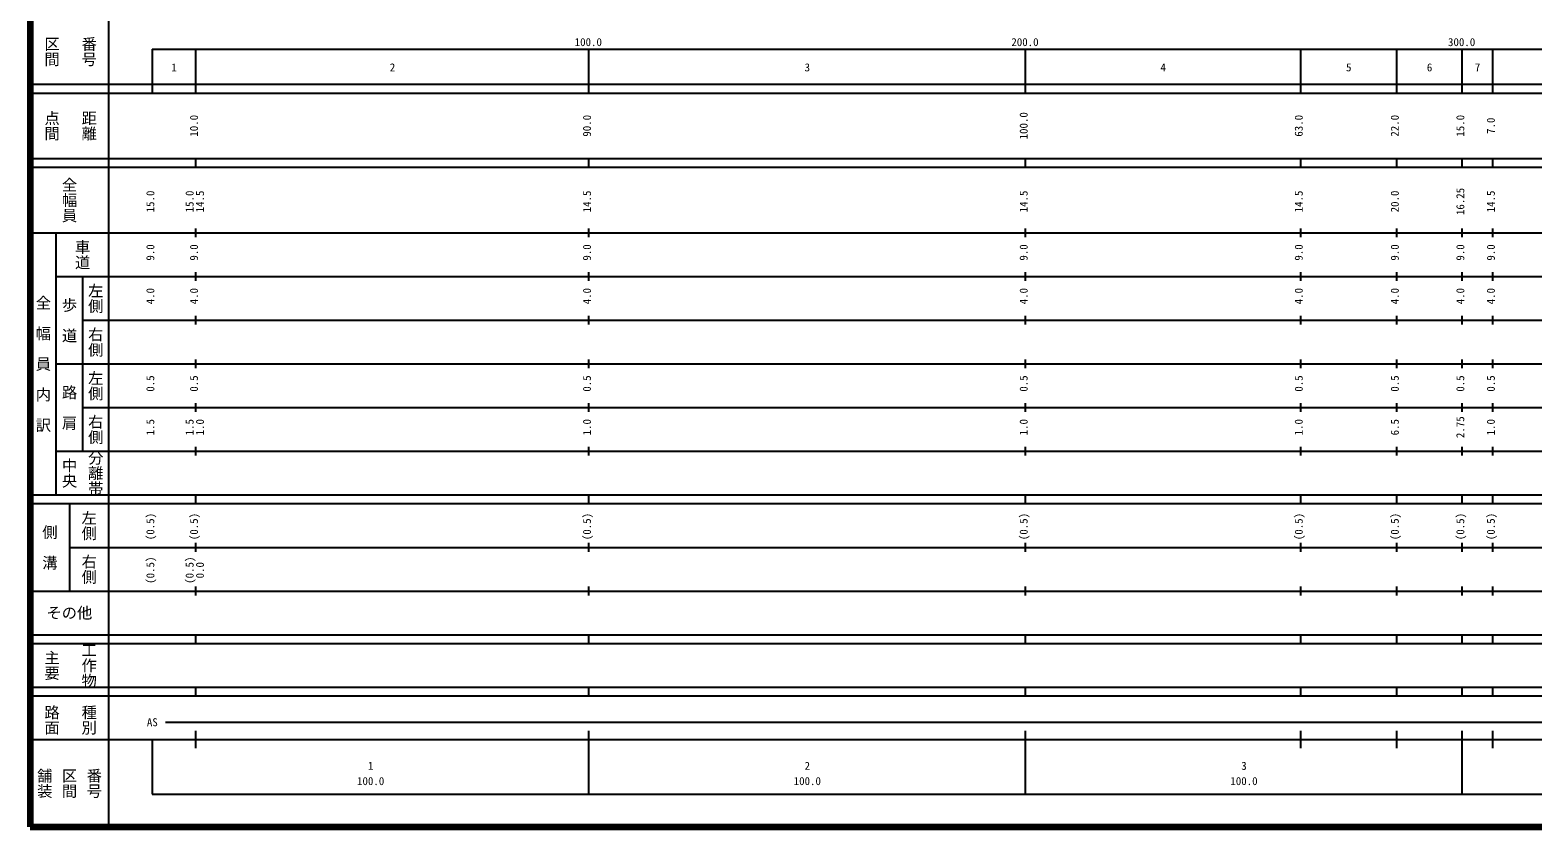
# Model space of a CAD drawing. Units: millimetres on the paper, enlarged 1000 times. Extents: x 40000 to 680000, y 20000 to 380000.
# Drawn here: x 40000 to 384175, y 20000 to 202409 of the extents above; entities that cross this region are included whole.
import ezdxf
from ezdxf.enums import TextEntityAlignment as Align

# ---------------------------------------------------------------- set-up
doc = ezdxf.new("R2010")
doc.units = ezdxf.units.MM
doc.header["$LTSCALE"] = 1000
doc.layers.add('M-TTL', color=2, linetype='Continuous', lineweight=140)
doc.layers.add('M-TTL-BAND', color=7, linetype='Continuous', lineweight=25)
doc.styles.add('@ＭＳ ゴシック', font='')
doc.styles.add('ＭＳ ゴシック', font='')
doc.styles.get('@ＭＳ ゴシック').set_extended_font_data('@MS Gothic')
doc.styles.get('ＭＳ ゴシック').set_extended_font_data('MS Gothic')

msp = doc.modelspace()

# ---------------------------------------------------------------- linework, layer by layer
at = {"layer": 'M-TTL'}
for p, q in [((40000, 380000), (40000, 20000)), ((40000, 20000), (680000, 20000))]:
    msp.add_line(p, q, dxfattribs=at)
at = {"layer": 'M-TTL-BAND'}
for p, q in [((58000, 370000), (58000, 20000)), ((68000, 198000), (579000, 198000)), ((68000, 198000), (68000, 188000)), ((78000, 188000), (78000, 198000)), ((168000, 188000), (168000, 198000)), ((268000, 188000), (268000, 198000)), ((331000, 188000), (331000, 198000)), ((353000, 188000), (353000, 198000)), ((368000, 188000), (368000, 198000)), ((375000, 188000), (375000, 198000)), ((40000, 190000), (579000, 190000)), ((40000, 188000), (579000, 188000)), ((40000, 173000), (579000, 173000)), ((78000, 171000), (78000, 173000)), ((168000, 171000), (168000, 173000)), ((268000, 171000), (268000, 173000)), ((331000, 171000), (331000, 173000)), ((353000, 171000), (353000, 173000)), ((368000, 171000), (368000, 173000)), ((375000, 171000), (375000, 173000)), ((40000, 171000), (579000, 171000)), ((40000, 156000), (579000, 156000)), ((46000, 96000), (46000, 156000)), ((78000, 155000), (78000, 157000)), ((168000, 155000), (168000, 157000)), ((268000, 155000), (268000, 157000)), ((331000, 155000), (331000, 157000)), ((353000, 155000), (353000, 157000)), ((368000, 155000), (368000, 157000)), ((375000, 155000), (375000, 157000)), ((46000, 146000), (579000, 146000)), ((52000, 146000), (52000, 106000)), ((78000, 145000), (78000, 147000)), ((168000, 145000), (168000, 147000)), ((268000, 145000), (268000, 147000)), ((331000, 145000), (331000, 147000)), ((353000, 145000), (353000, 147000)), ((368000, 145000), (368000, 147000)), ((375000, 145000), (375000, 147000)), ((52000, 136000), (579000, 136000)), ((78000, 135000), (78000, 137000)), ((168000, 135000), (168000, 137000)), ((268000, 135000), (268000, 137000)), ((331000, 135000), (331000, 137000)), ((353000, 135000), (353000, 137000)), ((368000, 135000), (368000, 137000)), ((375000, 135000), (375000, 137000)), ((46000, 126000), (579000, 126000)), ((78000, 125000), (78000, 127000)), ((168000, 125000), (168000, 127000)), ((268000, 125000), (268000, 127000)), ((331000, 125000), (331000, 127000)), ((353000, 125000), (353000, 127000)), ((368000, 125000), (368000, 127000)), ((375000, 125000), (375000, 127000)), ((52000, 116000), (579000, 116000)), ((78000, 115000), (78000, 117000)), ((168000, 115000), (168000, 117000)), ((268000, 115000), (268000, 117000)), ((331000, 115000), (331000, 117000)), ((353000, 115000), (353000, 117000)), ((368000, 115000), (368000, 117000)), ((375000, 115000), (375000, 117000)), ((78000, 105000), (78000, 107000)), ((168000, 105000), (168000, 107000)), ((268000, 105000), (268000, 107000)), ((331000, 105000), (331000, 107000)), ((353000, 105000), (353000, 107000)), ((368000, 105000), (368000, 107000)), ((375000, 105000), (375000, 107000)), ((46000, 106000), (579000, 106000)), ((40000, 96000), (579000, 96000)), ((40000, 94000), (579000, 94000)), ((49000, 94000), (49000, 74000)), ((78000, 94000), (78000, 96000)), ((168000, 94000), (168000, 96000)), ((268000, 94000), (268000, 96000)), ((331000, 94000), (331000, 96000)), ((353000, 94000), (353000, 96000)), ((368000, 94000), (368000, 96000)), ((375000, 94000), (375000, 96000)), ((49000, 84000), (579000, 84000)), ((78000, 83000), (78000, 85000)), ((168000, 83000), (168000, 85000)), ((268000, 83000), (268000, 85000)), ((331000, 83000), (331000, 85000)), ((353000, 83000), (353000, 85000)), ((368000, 83000), (368000, 85000)), ((375000, 83000), (375000, 85000)), ((40000, 74000), (579000, 74000)), ((78000, 73000), (78000, 75000)), ((168000, 73000), (168000, 75000)), ((268000, 73000), (268000, 75000)), ((331000, 73000), (331000, 75000)), ((353000, 73000), (353000, 75000)), ((368000, 73000), (368000, 75000)), ((375000, 73000), (375000, 75000)), ((40000, 64000), (579000, 64000)), ((40000, 62000), (579000, 62000)), ((78000, 62000), (78000, 64000)), ((168000, 62000), (168000, 64000)), ((268000, 62000), (268000, 64000)), ((331000, 62000), (331000, 64000)), ((353000, 62000), (353000, 64000)), ((368000, 62000), (368000, 64000)), ((375000, 62000), (375000, 64000)), ((40000, 52000), (579000, 52000)), ((78000, 50000), (78000, 52000)), ((168000, 50000), (168000, 52000)), ((268000, 50000), (268000, 52000)), ((331000, 50000), (331000, 52000)), ((353000, 50000), (353000, 52000)), ((368000, 50000), (368000, 52000)), ((375000, 50000), (375000, 52000)), ((40000, 50000), (579000, 50000)), ((71000, 44000), (490000, 44000)), ((78000, 38000), (78000, 42000)), ((168000, 27500), (168000, 42000)), ((268000, 27500), (268000, 42000)), ((331000, 38000), (331000, 42000)), ((353000, 38000), (353000, 42000)), ((368000, 27500), (368000, 42000)), ((375000, 38000), (375000, 42000)), ((40000, 40000), (579000, 40000)), ((68000, 40000), (68000, 27500)), ((68000, 27500), (579000, 27500))]:
    msp.add_line(p, q, dxfattribs=at)

# ---------------------------------------------------------------- texts
at = {"layer": 'M-TTL-BAND', "style": '@ＭＳ ゴシック'}
for s, p in [('区間', (45000, 197500)), ('番号', (53500, 197500)), ('点間', (45000, 180500)), ('距離', (53500, 180500)), ('全幅員', (49000, 163500)), ('車道', (52000, 151000)), ('全\u3000幅\u3000員\u3000内\u3000訳', (43000, 126000)), ('左側', (55000, 141000)), ('歩\u3000道', (49000, 136000)), ('右側', (55000, 131000)), ('左側', (55000, 121000)), ('路\u3000肩', (49000, 116000)), ('右側', (55000, 111000)), ('中央', (49000, 101000)), ('分離帯', (55000, 101000)), ('左側', (53500, 89000)), ('側\u3000溝', (44500, 84000)), ('右側', (53500, 79000)), ('主要', (45000, 57000)), ('工作物', (53500, 57000)), ('路面', (45000, 44500)), ('種別', (53500, 44500)), ('舗装', (43333, 30000)), ('区間', (49000, 30000)), ('番号', (54667, 30000))]:
    msp.add_text(s, height=2566, rotation=270, dxfattribs=at).set_placement(p, align=Align.MIDDLE_CENTER)
at = {"layer": 'M-TTL-BAND', "style": 'ＭＳ ゴシック'}
for s, p in [('100.0', (167844, 198195)), ('200.0', (267844, 198195)), ('300.0', (367844, 198195)), ('1', (73000, 192405)), ('2', (123000, 192405)), ('3', (218000, 192405)), ('4', (299500, 192405)), ('5', (342000, 192405)), ('6', (360500, 192405)), ('7', (371500, 192405)), ('AS', (68000, 42500)), ('1', (118000, 32523)), ('2', (218000, 32523)), ('3', (318000, 32523)), ('100.0', (118000, 29033)), ('100.0', (218000, 29033)), ('100.0', (318000, 29033))]:
    msp.add_text(s, height=1833, dxfattribs=at).set_placement(p, align=Align.BOTTOM_CENTER)
for s, p in [('10.0', (79000, 180500)), ('90.0', (169000, 180500)), ('100.0', (269000, 180500)), ('63.0', (332000, 180500)), ('22.0', (354000, 180500)), ('15.0', (369000, 180500)), ('7.0', (376000, 180500)), ('15.0', (69000, 163174)), ('15.0', (78000, 163174)), ('14.5', (80370, 163174)), ('14.5', (169000, 163174)), ('14.5', (269000, 163174)), ('14.5', (332000, 163174)), ('20.0', (354000, 163174)), ('16.25', (369000, 163174)), ('14.5', (376000, 163174)), ('9.0', (69000, 151500)), ('9.0', (79000, 151500)), ('9.0', (169000, 151500)), ('9.0', (269000, 151500)), ('9.0', (332000, 151500)), ('9.0', (354000, 151500)), ('9.0', (369000, 151500)), ('9.0', (376000, 151500)), ('4.0', (69000, 141500)), ('4.0', (79000, 141500)), ('4.0', (169000, 141500)), ('4.0', (269000, 141500)), ('4.0', (332000, 141500)), ('4.0', (354000, 141500)), ('4.0', (369000, 141500)), ('4.0', (376000, 141500)), ('0.5', (69000, 121500)), ('0.5', (79000, 121500)), ('0.5', (169000, 121500)), ('0.5', (269000, 121500)), ('0.5', (332000, 121500)), ('0.5', (354000, 121500)), ('0.5', (369000, 121500)), ('0.5', (376000, 121500)), ('2.75', (369000, 111500)), ('1.5', (69000, 111500)), ('1.5', (78000, 111500)), ('1.0', (80370, 111500)), ('1.0', (169000, 111500)), ('1.0', (269000, 111500)), ('1.0', (332000, 111500)), ('6.5', (354000, 111500)), ('1.0', (376000, 111500)), ('(0.5)', (69000, 88764)), ('(0.5)', (79000, 88764)), ('(0.5)', (169000, 88764)), ('(0.5)', (269000, 88764)), ('(0.5)', (332000, 88764)), ('(0.5)', (354000, 88764)), ('(0.5)', (369000, 88764)), ('(0.5)', (376000, 88764)), ('(0.5)', (69000, 78764)), ('(0.5)', (78000, 78764)), ('0.0', (80370, 78764))]:
    msp.add_text(s, height=1833, rotation=90, dxfattribs=at).set_placement(p, align=Align.BOTTOM_CENTER)
msp.add_text('その他', height=2566, dxfattribs=at).set_placement((49000, 69000), align=Align.MIDDLE_CENTER)

doc.saveas('drawing.dxf')
